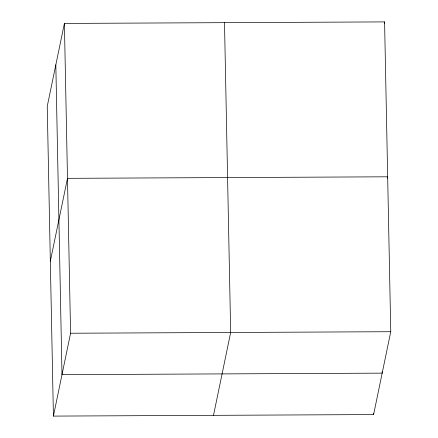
<?xml version="1.0" encoding="UTF-8"?>
<svg xmlns="http://www.w3.org/2000/svg" width="438" height="438" viewBox="0 0 438 438"><rect width="100%" height="100%" fill="white"/><g stroke="black" fill="none" stroke-linecap="round" stroke-linejoin="round"><path stroke-width="0.66" d="M64.402 23.428L47.244 106.292L53.414 416.1L373.598 414.572L390.756 331.708L384.586 21.9L64.402 23.428L70.573 333.236L53.414 416.1M50.326 261.196L67.49 178.332L387.674 176.804L387.395 178.14M213.503 415.334L230.667 332.469L224.497 22.666M384.312 23.236L384.586 21.9M70.573 333.236L390.756 331.708M382.15 371.774L382.177 373.138L61.993 374.665L55.823 64.862M373.57 413.209L373.598 414.572"/></g></svg>
